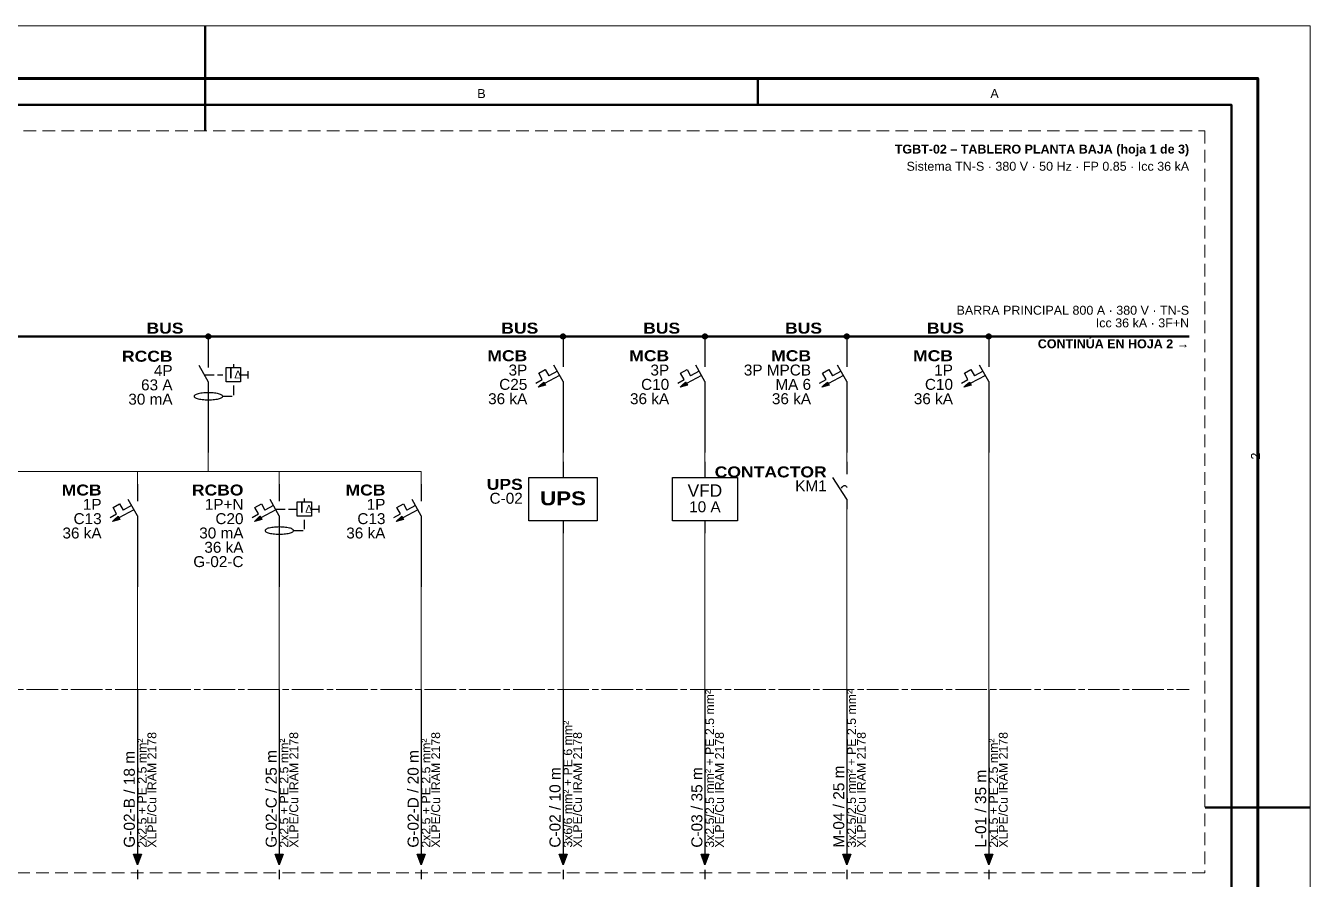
# Model space of a CAD drawing. Header units: millimetres. Extents: x 0 to 420, y 0 to 297.
# Drawn here: x 175.9 to 420, y 134.9 to 297 of the extents above; entities that cross this region are included whole.
import ezdxf
from ezdxf.enums import TextEntityAlignment as Align

# ---------------------------------------------------------------- set-up
doc = ezdxf.new("R2010")
doc.units = ezdxf.units.MM
for name, pattern in [('SVG_3_1', [4, 3, -1]), ('SVG_DASH_1', [8.404199, 6.002999, -0.6003, 1.2006, -0.6003]), ('SVG_DASH_2', [3.6018, 2.4012, -1.2006])]:
    doc.linetypes.add(name, pattern=pattern)
doc.layers.add('291-E-DIAGRAMA', color=5, linetype='Continuous')
doc.layers.add('291-E-TEXTOS', color=7, linetype='Continuous')
doc.styles.add('ARIAL', font='arial.ttf')
doc.styles.add('ARIAL_BLACK', font='ariblk.ttf')
doc.styles.add('ARIAL_BOLD', font='arialbd.ttf')

# ---------------------------------------------------------------- blocks, each defined once
blk = doc.blocks.new('LV_BUSBAR_NODE')
at = {"layer": '291-E-DIAGRAMA', "true_color": 0x0000ff}
blk.add_hatch(color=256, dxfattribs=at).paths.add_polyline_path([(0.78, -0.78), (0.78, -0.89), (0.76, -0.99), (0.72, -1.09), (0.68, -1.18), (0.62, -1.26), (0.55, -1.34), (0.48, -1.4), (0.39, -1.46), (0.3, -1.51), (0.21, -1.54), (0.11, -1.56), (0, -1.57), (-0.11, -1.56), (-0.21, -1.54), (-0.3, -1.51), (-0.39, -1.46), (-0.48, -1.4), (-0.55, -1.34), (-0.62, -1.26), (-0.68, -1.18), (-0.72, -1.09), (-0.76, -0.99), (-0.78, -0.89), (-0.78, -0.78), (-0.78, -0.68), (-0.76, -0.58), (-0.72, -0.48), (-0.68, -0.39), (-0.62, -0.31), (-0.55, -0.23), (-0.48, -0.16), (-0.39, -0.11), (-0.3, -0.06), (-0.21, -0.03), (-0.11, -0.01), (0, 0), (0.11, -0.01), (0.21, -0.03), (0.3, -0.06), (0.39, -0.11), (0.48, -0.16), (0.55, -0.23), (0.62, -0.31), (0.68, -0.39), (0.72, -0.48), (0.76, -0.58), (0.78, -0.68), (0.78, -0.78)])
at = {"layer": '291-E-DIAGRAMA', "lineweight": 50, "true_color": 0x0000ff}
blk.add_line((-5.88, -0.78), (5.88, -0.78), dxfattribs=at)
at = {"layer": '291-E-DIAGRAMA', "lineweight": 25, "true_color": 0x0000ff}
blk.add_line((0, -0.78), (0, -5), dxfattribs=at)
blk.add_lwpolyline([(0.78, -0.78), (0.78, -0.89), (0.76, -0.99), (0.72, -1.09), (0.68, -1.18), (0.62, -1.26), (0.55, -1.34), (0.48, -1.4), (0.39, -1.46), (0.3, -1.51), (0.21, -1.54), (0.11, -1.56), (0, -1.57), (-0.11, -1.56), (-0.21, -1.54), (-0.3, -1.51), (-0.39, -1.46), (-0.48, -1.4), (-0.55, -1.34), (-0.62, -1.26), (-0.68, -1.18), (-0.72, -1.09), (-0.76, -0.99), (-0.78, -0.89), (-0.78, -0.78), (-0.78, -0.68), (-0.76, -0.58), (-0.72, -0.48), (-0.68, -0.39), (-0.62, -0.31), (-0.55, -0.23), (-0.48, -0.16), (-0.39, -0.11), (-0.3, -0.06), (-0.21, -0.03), (-0.11, -0.01), (0, 0), (0.11, -0.01), (0.21, -0.03), (0.3, -0.06), (0.39, -0.11), (0.48, -0.16), (0.55, -0.23), (0.62, -0.31), (0.68, -0.39), (0.72, -0.48), (0.76, -0.58), (0.78, -0.68), (0.78, -0.78)], close=True, dxfattribs=at)
at = {"layer": '291-E-TEXTOS', "color": 7, "style": 'ARIAL_BLACK'}
blk.add_text('BUS', height=3.47, dxfattribs=at).set_placement((-7.84, 0.1), align=Align.RIGHT)
at = {"layer": '291-E-TEXTOS', "true_color": 0x008800, "style": 'ARIAL'}
blk.add_attdef('TAG', text='', height=3.47, dxfattribs=at).set_placement((-7.84, -4.31), align=Align.RIGHT)
blk = doc.blocks.new('LV_RCCB')
at = {"layer": '291-E-DIAGRAMA', "lineweight": 25, "true_color": 0x0000ff}
for p, q in [((0, 0), (0, -5.662)), ((0.039, -10.25), (-2.873, -5.015)), ((7.941, -4.529), (7.941, -5.662)), ((10.23, -7.936), (12.495, -7.936)), ((12.5, -6.794), (12.5, -9.059)), ((0, -10.191), (0, -32.5))]:
    blk.add_line(p, q, dxfattribs=at)
at = {"layer": '291-E-DIAGRAMA', "linetype": 'SVG_3_1', "lineweight": 25, "true_color": 0x0000ff}
for p, q in [((-1.108, -7.936), (4.554, -7.936)), ((7.941, -11.324), (7.941, -14.721)), ((4.554, -14.701), (7.966, -14.701))]:
    blk.add_line(p, q, dxfattribs=at)
at = {"layer": '291-E-DIAGRAMA', "lineweight": 25, "true_color": 0x0000ff}
for points in [[(5.701, -5.662), (10.23, -5.662), (10.23, -10.191), (5.701, -10.191)], [(4.554, -14.721), (4.539, -14.603), (4.451, -14.471), (4.304, -14.353), (4.113, -14.235), (3.863, -14.118), (3.569, -14.015), (3.23, -13.926), (2.863, -13.838), (2.436, -13.765), (1.995, -13.706), (1.525, -13.662), (1.039, -13.618), (0.539, -13.603), (0.025, -13.588), (-0.475, -13.603), (-0.975, -13.618), (-1.461, -13.662), (-1.931, -13.706), (-2.373, -13.765), (-2.799, -13.838), (-3.167, -13.926), (-3.505, -14.015), (-3.799, -14.118), (-4.049, -14.235), (-4.24, -14.353), (-4.387, -14.471), (-4.475, -14.603), (-4.505, -14.721), (-4.475, -14.853), (-4.387, -14.985), (-4.24, -15.103), (-4.049, -15.221), (-3.799, -15.324), (-3.505, -15.426), (-3.167, -15.529), (-2.799, -15.618), (-2.373, -15.691), (-1.931, -15.75), (-1.461, -15.794), (-0.975, -15.824), (-0.475, -15.853), (0.025, -15.853), (0.539, -15.853), (1.039, -15.824), (1.525, -15.794), (1.995, -15.75), (2.436, -15.691), (2.863, -15.618), (3.23, -15.529), (3.569, -15.426), (3.863, -15.324), (4.113, -15.221), (4.304, -15.103), (4.451, -14.985), (4.539, -14.853), (4.554, -14.721)]]:
    blk.add_lwpolyline(points, close=True, dxfattribs=at)
at = {"layer": '291-E-TEXTOS', "color": 7, "style": 'ARIAL_BLACK'}
blk.add_text('RCCB', height=3.47, dxfattribs=at).set_placement((-11.304, -3.794), align=Align.RIGHT)
at = {"layer": '291-E-TEXTOS', "true_color": 0x0000ff, "style": 'ARIAL'}
for s, height, p in [('I', 3.529, (6.466, -9.088)), ('Δ', 2.5, (8.23, -9.088))]:
    blk.add_text(s, height=height, dxfattribs=at).set_placement(p)
at = {"layer": '291-E-TEXTOS', "true_color": 0x008800, "style": 'ARIAL'}
for tag, p in [('POLES', (-11.294, -8.324)), ('RATED_CURRENT', (-11.309, -12.853)), ('SENSITIVITY', (-11.304, -17.382))]:
    blk.add_attdef(tag, text='', height=3.47, dxfattribs=at).set_placement(p, align=Align.RIGHT)
blk = doc.blocks.new('LV_MCB')
at = {"layer": '291-E-DIAGRAMA', "lineweight": 25, "true_color": 0x0000ff}
for p, q in [((0, 0), (0, -5.441)), ((-1.069, -8.132), (-5.833, -10.735)), ((-5.642, -6.265), (-4.525, -8.309)), ((-1.804, -6.824), (-4.525, -8.309)), ((0.02, -10.103), (-2.892, -4.853)), ((0, -10.029), (0, -32.5))]:
    blk.add_line(p, q, dxfattribs=at)
blk.add_lwpolyline([(-8.613, -10.544), (-6.569, -9.426), (-7.686, -7.382), (-5.642, -6.265)], dxfattribs=at)
blk.add_lwpolyline([(-7.877, -11.853), (-6.113, -10.221), (-5.554, -11.25), (-7.877, -11.853)], close=True, dxfattribs=at)
at = {"layer": '291-E-DIAGRAMA', "lineweight": 18, "true_color": 0x0000ff}
for points in [[(-5.554, -11.25), (-7.216, -11.25), (-7.877, -11.853)], [(-6.113, -10.221), (-5.554, -11.25), (-7.216, -11.25)]]:
    blk.add_lwpolyline(points, close=True, dxfattribs=at)
at = {"layer": '291-E-DIAGRAMA', "true_color": 0x0000ff}
for points in [[(-5.554, -11.25), (-7.216, -11.25), (-7.877, -11.853)], [(-6.113, -10.221), (-5.554, -11.25), (-7.216, -11.25)]]:
    blk.add_solid(points, dxfattribs=at)
at = {"layer": '291-E-TEXTOS', "color": 7, "style": 'ARIAL_BLACK'}
blk.add_text('MCB', height=3.47, dxfattribs=at).set_placement((-11.319, -3.632), align=Align.RIGHT)
at = {"layer": '291-E-TEXTOS', "true_color": 0x008800, "style": 'ARIAL'}
for tag, p in [('POLES', (-11.314, -8.162)), ('CURVE_RATING', (-11.304, -12.691)), ('BREAKING_CAPACITY', (-11.314, -17.235))]:
    blk.add_attdef(tag, text='', height=3.47, dxfattribs=at).set_placement(p, align=Align.RIGHT)
blk = doc.blocks.new('LV_RCBO')
at = {"layer": '291-E-DIAGRAMA', "lineweight": 25, "true_color": 0x0000ff}
for p, q in [((0, 0), (0, -5.441)), ((-1.069, -8.132), (-5.833, -10.735)), ((-5.642, -6.265), (-4.525, -8.309)), ((-1.804, -6.824), (-4.525, -8.309)), ((0.02, -10.103), (-2.892, -4.853)), ((7.941, -4.529), (7.941, -5.662)), ((10.23, -7.936), (12.495, -7.936)), ((12.5, -6.794), (12.5, -9.059)), ((0, -10.029), (0, -32.5))]:
    blk.add_line(p, q, dxfattribs=at)
at = {"layer": '291-E-DIAGRAMA', "linetype": 'SVG_3_1', "lineweight": 25, "true_color": 0x0000ff}
for p, q in [((-1.108, -7.936), (5.701, -7.936)), ((7.941, -11.324), (7.941, -14.721)), ((4.554, -14.701), (7.966, -14.701))]:
    blk.add_line(p, q, dxfattribs=at)
at = {"layer": '291-E-DIAGRAMA', "lineweight": 25, "true_color": 0x0000ff}
blk.add_lwpolyline([(-8.613, -10.544), (-6.569, -9.426), (-7.686, -7.382), (-5.642, -6.265)], dxfattribs=at)
for points in [[(5.701, -5.662), (10.23, -5.662), (10.23, -10.191), (5.701, -10.191)], [(-7.877, -11.853), (-6.113, -10.221), (-5.554, -11.25), (-7.877, -11.853)], [(4.554, -14.721), (4.539, -14.603), (4.451, -14.471), (4.304, -14.353), (4.113, -14.235), (3.863, -14.118), (3.569, -14.015), (3.23, -13.926), (2.863, -13.838), (2.436, -13.765), (1.995, -13.706), (1.525, -13.662), (1.039, -13.618), (0.539, -13.603), (0.025, -13.588), (-0.475, -13.603), (-0.975, -13.618), (-1.461, -13.662), (-1.931, -13.706), (-2.373, -13.765), (-2.799, -13.838), (-3.167, -13.926), (-3.505, -14.015), (-3.799, -14.118), (-4.049, -14.235), (-4.24, -14.353), (-4.387, -14.471), (-4.475, -14.603), (-4.505, -14.721), (-4.475, -14.853), (-4.387, -14.985), (-4.24, -15.103), (-4.049, -15.221), (-3.799, -15.324), (-3.505, -15.426), (-3.167, -15.529), (-2.799, -15.618), (-2.373, -15.691), (-1.931, -15.75), (-1.461, -15.794), (-0.975, -15.824), (-0.475, -15.853), (0.025, -15.853), (0.539, -15.853), (1.039, -15.824), (1.525, -15.794), (1.995, -15.75), (2.436, -15.691), (2.863, -15.618), (3.23, -15.529), (3.569, -15.426), (3.863, -15.324), (4.113, -15.221), (4.304, -15.103), (4.451, -14.985), (4.539, -14.853), (4.554, -14.721)]]:
    blk.add_lwpolyline(points, close=True, dxfattribs=at)
at = {"layer": '291-E-DIAGRAMA', "lineweight": 18, "true_color": 0x0000ff}
for points in [[(-5.554, -11.25), (-7.216, -11.25), (-7.877, -11.853)], [(-6.113, -10.221), (-5.554, -11.25), (-7.216, -11.25)]]:
    blk.add_lwpolyline(points, close=True, dxfattribs=at)
at = {"layer": '291-E-DIAGRAMA', "true_color": 0x0000ff}
for points in [[(-5.554, -11.25), (-7.216, -11.25), (-7.877, -11.853)], [(-6.113, -10.221), (-5.554, -11.25), (-7.216, -11.25)]]:
    blk.add_solid(points, dxfattribs=at)
at = {"layer": '291-E-TEXTOS', "color": 7, "style": 'ARIAL_BLACK'}
blk.add_text('RCBO', height=3.47, dxfattribs=at).set_placement((-11.319, -3.632), align=Align.RIGHT)
at = {"layer": '291-E-TEXTOS', "true_color": 0x0000ff, "style": 'ARIAL'}
for s, height, p in [('I', 3.529, (6.466, -9.088)), ('Δ', 2.5, (8.23, -9.088))]:
    blk.add_text(s, height=height, dxfattribs=at).set_placement(p)
at = {"layer": '291-E-TEXTOS', "true_color": 0x008800, "style": 'ARIAL'}
for tag, p in [('POLES', (-11.314, -8.162)), ('CURVE_RATING', (-11.314, -12.691)), ('SENSITIVITY', (-11.314, -17.221)), ('BREAKING_CAPACITY', (-11.314, -21.75)), ('TAG', (-11.314, -26.279))]:
    blk.add_attdef(tag, text='', height=3.47, dxfattribs=at).set_placement(p, align=Align.RIGHT)
blk = doc.blocks.new('LV_UPS')
at = {"layer": '291-E-DIAGRAMA', "lineweight": 25, "true_color": 0x0000ff}
for p, q in [((0, 0), (0, -4.902)), ((0, -18.627), (0, -22.5))]:
    blk.add_line(p, q, dxfattribs=at)
blk.add_lwpolyline([(-10.784, -4.902), (10.785, -4.902), (10.785, -18.627), (-10.784, -18.627)], close=True, dxfattribs=at)
at = {"layer": '291-E-TEXTOS', "color": 7, "style": 'ARIAL_BLACK'}
blk.add_text('UPS', height=3.47, dxfattribs=at).set_placement((-12.745, -8.824), align=Align.RIGHT)
at = {"layer": '291-E-TEXTOS', "true_color": 0x0000ff, "style": 'ARIAL_BLACK'}
blk.add_text('UPS', height=4.412, dxfattribs=at).set_placement((0, -13.725), align=Align.CENTER)
at = {"layer": '291-E-TEXTOS', "true_color": 0x008800, "style": 'ARIAL'}
blk.add_attdef('TAG', text='', height=3.47, dxfattribs=at).set_placement((-12.745, -13.235), align=Align.RIGHT)
blk = doc.blocks.new('LV_VFD')
at = {"layer": '291-E-DIAGRAMA', "lineweight": 25, "true_color": 0x0000ff}
for p, q in [((0, 0), (0, -4.902)), ((0, -18.627), (0, -22.5))]:
    blk.add_line(p, q, dxfattribs=at)
blk.add_lwpolyline([(-10.294, -4.902), (10.294, -4.902), (10.294, -18.627), (-10.294, -18.627)], close=True, dxfattribs=at)
at = {"layer": '291-E-TEXTOS', "true_color": 0x0000ff, "style": 'ARIAL'}
blk.add_text('VFD', height=3.922, dxfattribs=at).set_placement((0, -11.029), align=Align.CENTER)
at = {"layer": '291-E-TEXTOS', "true_color": 0x008800, "style": 'ARIAL'}
blk.add_attdef('RATED_CURRENT', text='', height=3.47, dxfattribs=at).set_placement((0, -15.931), align=Align.CENTER)
blk = doc.blocks.new('LV_CONTACTOR')
at = {"layer": '291-E-DIAGRAMA', "lineweight": 25, "true_color": 0x0000ff}
for p, q in [((0, 0), (0, -3.92)), ((0, -11.77), (-4.41, -4.9)), ((0, -11.77), (0, -15))]:
    blk.add_line(p, q, dxfattribs=at)
blk.add_lwpolyline([(-1.67, -8.28), (-1.51, -8.03), (-1.35, -7.82), (-1.18, -7.67), (-1.01, -7.56), (-0.84, -7.5), (-0.67, -7.48), (-0.51, -7.5), (-0.36, -7.55), (-0.22, -7.65), (-0.09, -7.78), (0.01, -7.94), (0.1, -8.14)], dxfattribs=at)
at = {"layer": '291-E-TEXTOS', "color": 7, "style": 'ARIAL_BLACK'}
blk.add_text('CONTACTOR', height=3.47, dxfattribs=at).set_placement((-6.37, -4.9), align=Align.RIGHT)
at = {"layer": '291-E-TEXTOS', "true_color": 0x008800, "style": 'ARIAL'}
blk.add_attdef('TAG', text='', height=3.47, dxfattribs=at).set_placement((-6.37, -9.31), align=Align.RIGHT)
blk = doc.blocks.new('LV_CABLE_RUN')
at = {"layer": '291-E-DIAGRAMA', "lineweight": 25, "true_color": 0xff0000}
for p, q in [((0, 0), (0, -52.07)), ((0, -57.07), (0, -60.07))]:
    blk.add_line(p, q, dxfattribs=at)
blk.add_lwpolyline([(1.265, -52.07), (0.015, -55.511), (-1.235, -52.07), (1.265, -52.07)], close=True, dxfattribs=at)
at = {"layer": '291-E-DIAGRAMA', "lineweight": 18, "true_color": 0xff0000}
blk.add_lwpolyline([(-1.235, -52.07), (1.265, -52.07), (0.015, -55.511)], close=True, dxfattribs=at)
at = {"layer": '291-E-DIAGRAMA', "true_color": 0xff0000}
blk.add_solid([(-1.235, -52.07), (1.265, -52.07), (0.015, -55.511)], dxfattribs=at)
at = {"layer": '291-E-TEXTOS', "true_color": 0x008800, "style": 'ARIAL'}
for tag, p, height in [('CABLE_INSULATION', (6, -50.07), 2.79), ('CABLE_TAG', (-0.8, -50.07), 3.49), ('CABLE_SPEC', (2.9, -50.07), 2.79)]:
    blk.add_attdef(tag, p, '', height=height, rotation=90, dxfattribs=at)

msp = doc.modelspace()

# ---------------------------------------------------------------- linework, layer by layer
at = {"layer": '291-E-DIAGRAMA', "color": 7, "lineweight": 50}
for p, q in [((210, 297), (210, 277)), ((210, 287), (210, 282)), ((315, 287), (315, 282)), ((420, 148.5), (400, 148.5)), ((405, 148.5), (410, 148.5))]:
    msp.add_line(p, q, dxfattribs=at)
at = {"layer": '291-E-DIAGRAMA', "lineweight": 50, "true_color": 0x0000ff}
msp.add_line((62.29, 237.98), (396.98, 237.98), dxfattribs=at)
at = {"layer": '291-E-DIAGRAMA', "lineweight": 15, "true_color": 0x0000ff}
for p, q in [((210.59, 215.94), (210.59, 212.34)), ((278, 215.94), (278, 214.14)), ((304.96, 215.94), (304.96, 214.14)), ((331.92, 215.94), (331.92, 214.14)), ((170.14, 212.34), (251.04, 212.34)), ((197.11, 212.34), (197.11, 209.94)), ((224.07, 212.34), (224.07, 209.94)), ((251.04, 212.34), (251.04, 209.94))]:
    msp.add_line(p, q, dxfattribs=at)
at = {"layer": '291-E-DIAGRAMA', "lineweight": 15, "true_color": 0xff0000}
for p, q in [((358.89, 215.94), (358.89, 170.92)), ((331.92, 205.14), (331.92, 170.92)), ((278, 200.63), (278, 170.92)), ((304.96, 200.63), (304.96, 170.92)), ((197.11, 190.43), (197.11, 170.92)), ((224.07, 190.43), (224.07, 170.92)), ((251.04, 190.43), (251.04, 170.92))]:
    msp.add_line(p, q, dxfattribs=at)
at = {"layer": '291-E-DIAGRAMA', "linetype": 'SVG_DASH_1', "lineweight": 15, "true_color": 0x139b48}
msp.add_line((41.6, 170.92), (396.98, 170.92), dxfattribs=at)
at = {"layer": '291-E-DIAGRAMA', "color": 7, "lineweight": 13}
msp.add_lwpolyline([(0, 297), (420, 297), (420, 0), (0, 0)], close=True, dxfattribs=at)
at = {"layer": '291-E-DIAGRAMA', "color": 7, "lineweight": 100}
msp.add_lwpolyline([(25, 287), (410, 287), (410, 10), (25, 10)], close=True, dxfattribs=at)
at = {"layer": '291-E-DIAGRAMA', "color": 7, "lineweight": 50}
msp.add_lwpolyline([(30, 282), (405, 282), (405, 15), (30, 15)], close=True, dxfattribs=at)
at = {"layer": '291-E-DIAGRAMA', "linetype": 'SVG_DASH_2', "lineweight": 15, "true_color": 0x808080}
msp.add_lwpolyline([(35, 277), (399.98, 277), (399.98, 136.06), (35, 136.06)], close=True, dxfattribs=at)

# ---------------------------------------------------------------- block references
at = {"layer": '291-E-DIAGRAMA', "xscale": 0.6003, "yscale": 0.6003, "zscale": 0.6003}
for p in [(210.59, 238.45), (278, 238.45), (304.96, 238.45), (331.92, 238.45), (358.89, 238.45)]:
    msp.add_blockref('LV_BUSBAR_NODE', p, dxfattribs=at)
for name, p, values in [('LV_RCCB', (210.59, 235.45), {'POLES': '4P', 'RATED_CURRENT': '63 A', 'SENSITIVITY': '30 mA'}), ('LV_MCB', (278, 235.45), {'POLES': '3P', 'CURVE_RATING': 'C25', 'BREAKING_CAPACITY': '36 kA'}), ('LV_MCB', (304.96, 235.45), {'POLES': '3P', 'CURVE_RATING': 'C10', 'BREAKING_CAPACITY': '36 kA'}), ('LV_MCB', (331.92, 235.45), {'POLES': '3P MPCB', 'CURVE_RATING': 'MA 6', 'BREAKING_CAPACITY': '36 kA'}), ('LV_MCB', (358.89, 235.45), {'POLES': '1P', 'CURVE_RATING': 'C10', 'BREAKING_CAPACITY': '36 kA'}), ('LV_UPS', (278, 214.14), {'TAG': 'C-02'}), ('LV_VFD', (304.96, 214.14), {'RATED_CURRENT': '10 A'}), ('LV_CONTACTOR', (331.92, 214.14), {'TAG': 'KM1'}), ('LV_MCB', (197.11, 209.94), {'POLES': '1P', 'CURVE_RATING': 'C13', 'BREAKING_CAPACITY': '36 kA'}), ('LV_RCBO', (224.07, 209.94), {'POLES': '1P+N', 'CURVE_RATING': 'C20', 'SENSITIVITY': '30 mA', 'BREAKING_CAPACITY': '36 kA', 'TAG': 'G-02-C'}), ('LV_MCB', (251.04, 209.94), {'POLES': '1P', 'CURVE_RATING': 'C13', 'BREAKING_CAPACITY': '36 kA'}), ('LV_CABLE_RUN', (197.11, 170.92), {'CABLE_TAG': 'G-02-B / 18 m', 'CABLE_SPEC': '2x2.5 + PE 2.5 mm²', 'CABLE_INSULATION': 'XLPE/Cu IRAM 2178'}), ('LV_CABLE_RUN', (224.07, 170.92), {'CABLE_TAG': 'G-02-C / 25 m', 'CABLE_SPEC': '2x2.5 + PE 2.5 mm²', 'CABLE_INSULATION': 'XLPE/Cu IRAM 2178'}), ('LV_CABLE_RUN', (251.04, 170.92), {'CABLE_TAG': 'G-02-D / 20 m', 'CABLE_SPEC': '2x2.5 + PE 2.5 mm²', 'CABLE_INSULATION': 'XLPE/Cu IRAM 2178'}), ('LV_CABLE_RUN', (278, 170.92), {'CABLE_TAG': 'C-02 / 10 m', 'CABLE_SPEC': '3x6/6 mm² + PE 6 mm²', 'CABLE_INSULATION': 'XLPE/Cu IRAM 2178'}), ('LV_CABLE_RUN', (304.96, 170.92), {'CABLE_TAG': 'C-03 / 35 m', 'CABLE_SPEC': '3x2.5/2.5 mm² + PE 2.5 mm²', 'CABLE_INSULATION': 'XLPE/Cu IRAM 2178'}), ('LV_CABLE_RUN', (331.92, 170.92), {'CABLE_TAG': 'M-04 / 25 m', 'CABLE_SPEC': '3x2.5/2.5 mm² + PE 2.5 mm²', 'CABLE_INSULATION': 'XLPE/Cu IRAM 2178'}), ('LV_CABLE_RUN', (358.89, 170.92), {'CABLE_TAG': 'L-01 / 35 m', 'CABLE_SPEC': '2x1.5 + PE 2.5 mm²', 'CABLE_INSULATION': 'XLPE/Cu IRAM 2178'})]:
    msp.add_blockref(name, p, dxfattribs=at).add_auto_attribs(values)

# ---------------------------------------------------------------- texts
at = {"layer": '291-E-TEXTOS', "color": 7, "style": 'ARIAL'}
for s, p in [('B', (262.5, 282.75)), ('A', (360, 282.75))]:
    msp.add_text(s, height=1.7, dxfattribs=at).set_placement(p, align=Align.BOTTOM_CENTER)
at = {"layer": '291-E-TEXTOS', "color": 7}
for s, style, p in [('TGBT-02 – TABLERO PLANTA BAJA (hoja 1 de 3)', 'ARIAL_BOLD', (396.98, 272.2)), ('Sistema TN-S · 380 V · 50 Hz · FP 0.85 · Icc 36 kA', 'ARIAL', (396.98, 268.94)), ('BARRA PRINCIPAL 800 A · 380 V · TN-S', 'ARIAL', (396.98, 241.59)), ('Icc 36 kA · 3F+N', 'ARIAL', (396.98, 239.19)), ('CONTINÚA EN HOJA 2 →', 'ARIAL_BOLD', (396.98, 235.22))]:
    msp.add_text(s, height=1.7, dxfattribs=dict(at, style=style)).set_placement(p, align=Align.BOTTOM_RIGHT)
at = {"layer": '291-E-TEXTOS', "color": 7, "style": 'ARIAL'}
msp.add_text('2', height=1.7, rotation=90, dxfattribs=at).set_placement((410.95, 215.25), align=Align.BOTTOM_CENTER)

doc.saveas('drawing.dxf')
